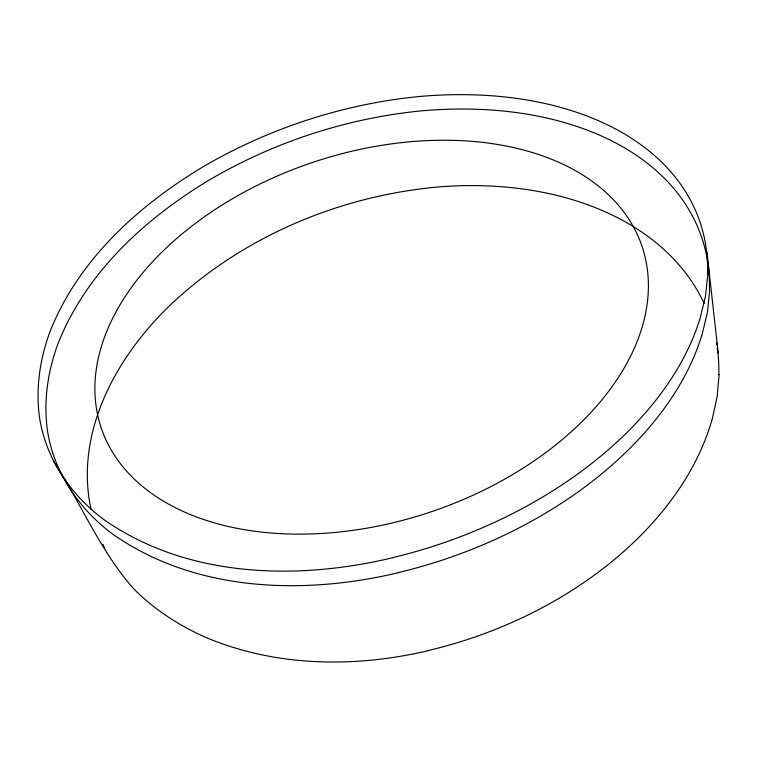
<?xml version="1.0" encoding="UTF-8"?>
<svg xmlns="http://www.w3.org/2000/svg" width="757" height="757" viewBox="0 0 757 757"><rect width="100%" height="100%" fill="white"/><g stroke="black" fill="none" stroke-linecap="round" stroke-linejoin="round"><path stroke-width="1.14" d="M719.15 374.649L717.097 396.914L711.883 420.551M709.725 290.12L707.417 312.319L701.739 335.994M707.852 274.091L705.486 296.271L699.723 319.927M392.609 557.767C296.612 580.685 186.913 577.922 103.633 519.406C70.647 494.813 45.77 458.591 39.515 417.476C35.503 388.256 39.941 358.468 50.255 330.96C78.927 259.064 139.279 204.806 204.532 165.925C269.293 128.387 341.956 104.504 416.435 96.782A346.715 222.151 -18.4 0 1 707.53 274.11M398.277 572.708C302.97 595.428 194.104 591.898 111.781 533.439C78.832 508.647 54.012 472.368 47.54 431.216C43.386 402.005 47.568 372.179 57.664 344.577C85.569 272.832 145.221 218.385 210.02 179.551C274.166 142.108 346.309 118.395 420.249 110.976A343.404 222.842 -18.4 0 1 709.404 290.13M427.44 650.84C353.595 668.147 273.873 666.841 203.538 636.429C177.933 624.733 154.116 609.243 134.159 589.287C100.359 551.569 81.236 503.481 53.586 461.477M102.905 544.255L104.665 548.447M91.086 509.612C73.893 431.159 117.978 353.604 173.911 301.617C246.422 234.793 342.315 195.192 440.233 186.799A325.879 225.577 -18.5 0 1 704.152 303.453M707.038 252.696L718.213 353.046M711.731 420.532A329.56 227.762 -18.6 0 1 427.421 650.717M716.501 342.836A325.879 225.577 -18.5 0 1 716.87 345.088M717.22 347.359A325.879 225.577 -18.5 0 1 718.838 374.658M699.563 319.918A350.605 224.261 -18.5 0 1 392.59 557.654M701.578 335.976A347.255 224.971 -18.5 0 1 398.258 572.595M279.645 533.6A285.228 184.462 -18.5 0 0 643.705 251.731A285.228 184.462 -18.5 0 0 191.597 226.286A285.228 184.462 -18.5 0 0 279.645 533.6"/></g></svg>
